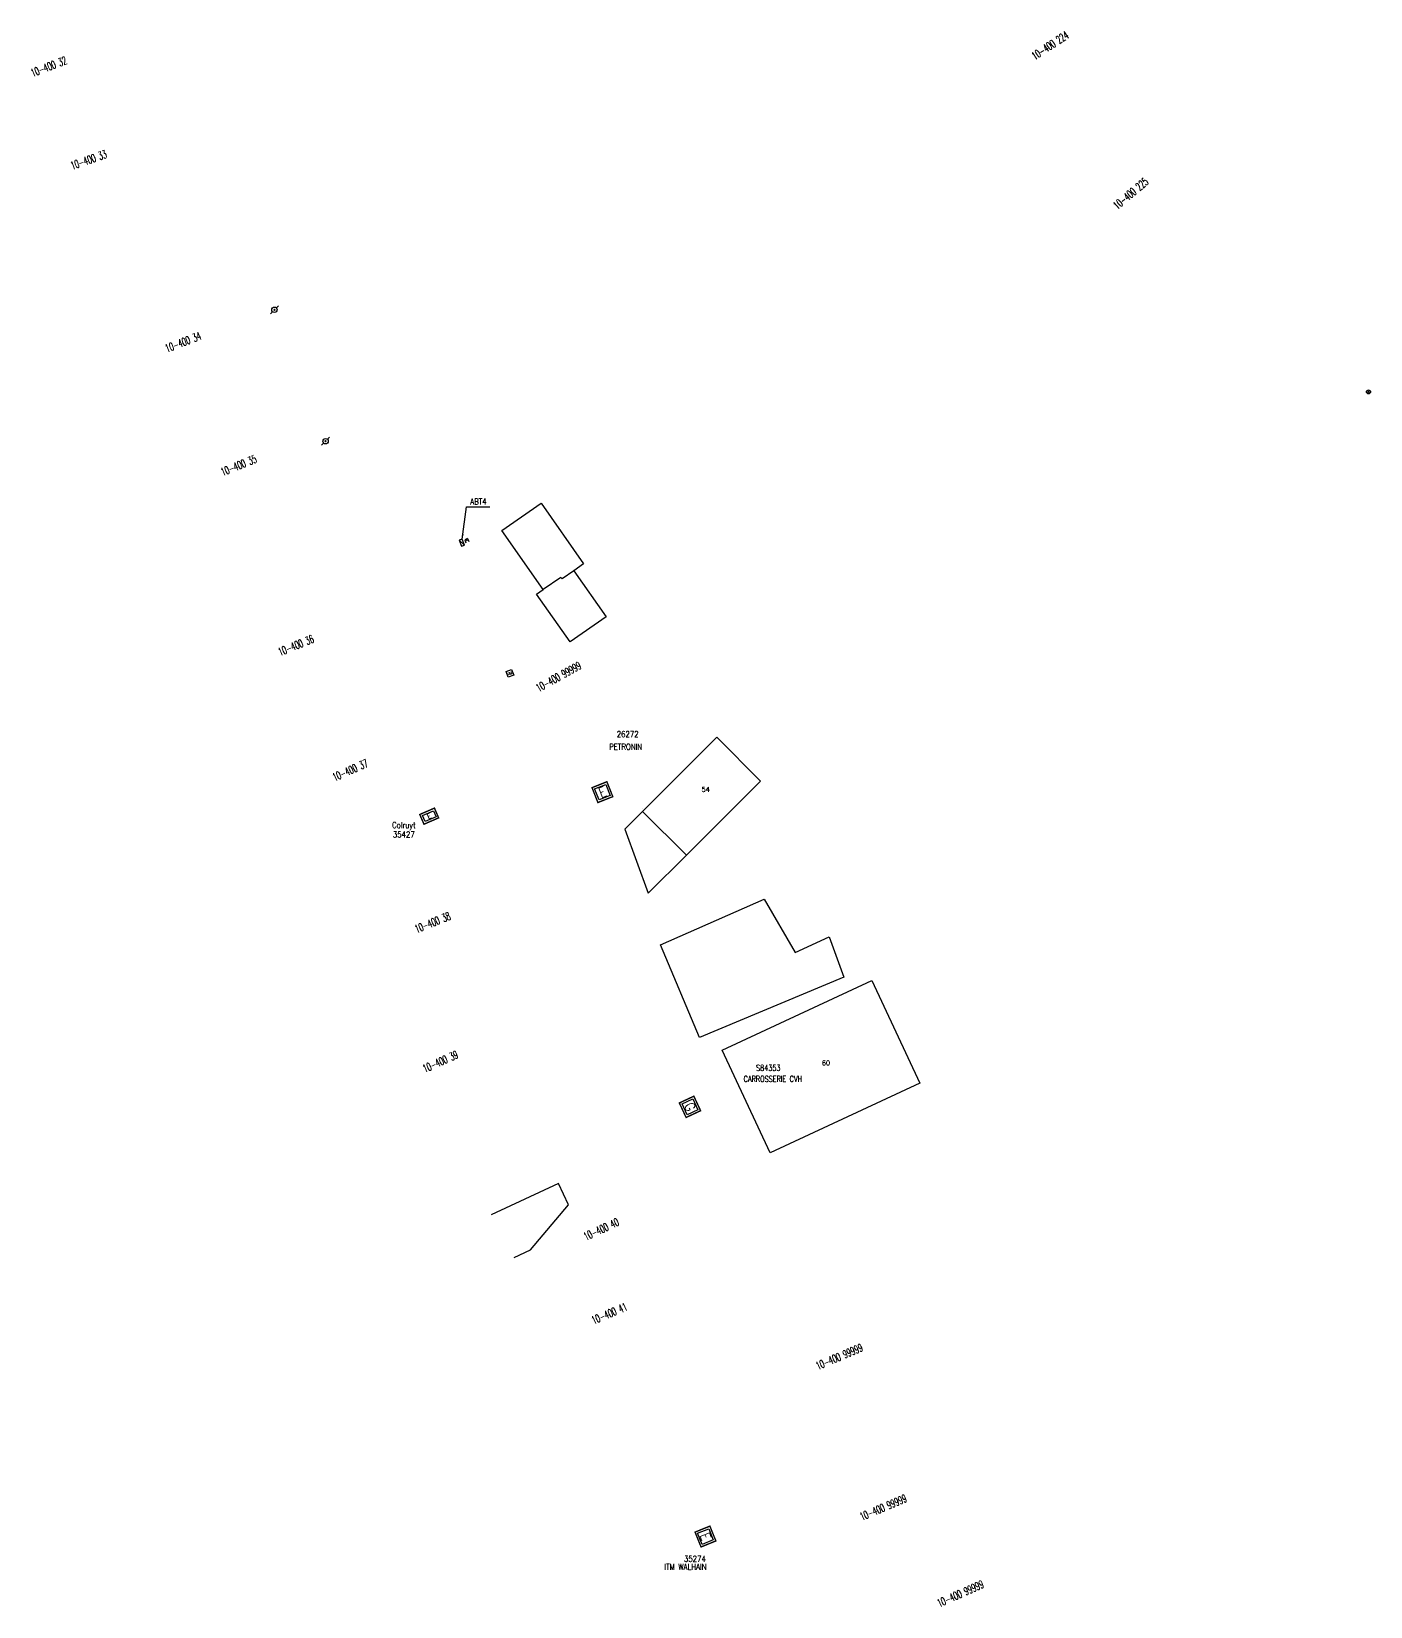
# Model space of a CAD drawing. Header units: millimetres. Extents: x 169002 to 170011, y 147009 to 148004.
# Drawn here: x 169661.6 to 169996.4, y 147591.2 to 147984.9 of the extents above; entities that cross this region are included whole.
import ezdxf
from ezdxf.enums import TextEntityAlignment as Align

# ---------------------------------------------------------------- set-up
doc = ezdxf.new("R2010")
doc.units = ezdxf.units.MM
doc.layers.get('0').update_dxf_attribs({"linetype": 'CONTINUOUS'})
for name, color, linetype in [('B_200', 7, 'CONTINUOUS'), ('G_210', 7, 'CONTINUOUS'), ('M_200', 7, 'CONTINUOUS'), ('W0100', 7, 'CONTINUOUS'), ('W0430', 7, 'CONTINUOUS'), ('W0469', 7, 'CONTINUOUS'), ('W0473', 7, 'CONTINUOUS'), ('W1102', 7, 'CONTINUOUS')]:
    doc.layers.add(name, color=color, linetype=linetype)
doc.styles.add('M_ROMANS', font='ROMANS.shx', dxfattribs={"width": 0.75})
doc.styles.get("Standard").update_dxf_attribs({"font": 'romans.shx', "width": 0.85})
doc.dimstyles.get("Standard").update_dxf_attribs({"dimtxt": 1.5, "dimasz": 1.2, "dimexe": 0.625, "dimexo": 0.625, "dimgap": 0.25, "dimtad": 1, "dimdec": 1, "dimzin": 0, "dimdsep": 46, "dimtxsty": 'Standard', "dimcen": -0.5, "dimadec": 0, "dimazin": 0, "dimtfac": 1, "dimtdec": 1, "dimtmove": 0, "dimatfit": 3, "dimfxl": 1, "dimtolj": 1, "dimtzin": 0, "dimarcsym": 0})

# ---------------------------------------------------------------- blocks, each defined once
blk = doc.blocks.new('M_200_56')
at = {"color": 0, "linetype": 'Continuous', "const_width": 0.35, "flags": 128}
blk.add_lwpolyline([(2, 2), (2, -2), (-2, -2), (-2, 2)], close=True, dxfattribs=at)
at = {"color": 0, "linetype": 'Continuous'}
blk.add_lwpolyline([(-1.5, 1.5), (1.5, 1.5), (1.5, -1.5), (-1.5, -1.5)], close=True, dxfattribs=at)
at = {"color": 0, "linetype": 'Continuous', "width": 0.85}
blk.add_text('E', height=2.5, dxfattribs=at).set_placement((0, 0), align=Align.MIDDLE_CENTER)
for tag, p in [('NUM', (0, 15.06)), ('NOM', (0, 8.65))]:
    blk.add_attdef(tag, text='', height=4, dxfattribs=at).set_placement(p, align=Align.MIDDLE)
at = {"color": 0, "linetype": 'Continuous', "style": 'M_ROMANS', "width": 0.75, "flags": 3}
for tag, p in [('DEF_COUP', (-0.13, -7.49)), ('DEF_LEG', (-0.13, -4.99)), ('DEF_TYPE', (-0.13, -9.99))]:
    blk.add_attdef(tag, text='', height=1.2, dxfattribs=at).set_placement(p, align=Align.MIDDLE)
blk = doc.blocks.new('M_200_59')
at = {"layer": 'M_200', "color": 0, "linetype": 'Continuous', "const_width": 0.35, "flags": 128}
blk.add_lwpolyline([(4, 4), (4, 0), (0, 0), (0, 4)], close=True, dxfattribs=at)
at = {"layer": 'M_200', "color": 0, "linetype": 'Continuous'}
blk.add_lwpolyline([(0.5, 3.5), (3.5, 3.5), (3.5, 0.5), (0.5, 0.5)], close=True, dxfattribs=at)
at = {"layer": 'M_200', "insert": (2, 2), "char_height": 2.5, "width": 4, "attachment_point": 5}
blk.add_mtext('E', dxfattribs=at)
at = {"layer": 'M_200', "color": 0, "linetype": 'Continuous', "width": 0.85}
for tag, p in [('NUM', (2, 17.06)), ('NOM', (2, 10.65))]:
    blk.add_attdef(tag, text='', height=4, dxfattribs=at).set_placement(p, align=Align.MIDDLE)
at = {"layer": 'M_200', "color": 0, "linetype": 'Continuous', "style": 'M_ROMANS', "width": 0.75, "flags": 3}
for tag, p in [('DEF_LEG', (1.87, -2.99)), ('DEF_COUP', (1.87, -5.49)), ('DEF_TYPE', (1.87, -7.99))]:
    blk.add_attdef(tag, text='', height=1.2, dxfattribs=at).set_placement(p, align=Align.MIDDLE)
blk = doc.blocks.new('G_210_23')
at = {"layer": 'G_210', "color": 0, "linetype": 'Continuous', "const_width": 0.35, "flags": 128}
blk.add_lwpolyline([(4, 4), (4, 0), (0, 0), (0, 4)], close=True, dxfattribs=at)
at = {"layer": 'G_210', "color": 0, "linetype": 'Continuous'}
blk.add_lwpolyline([(0.5, 3.5), (3.5, 3.5), (3.5, 0.5), (0.5, 0.5)], close=True, dxfattribs=at)
at = {"layer": 'G_210', "insert": (2, 2), "char_height": 2.5, "width": 4, "attachment_point": 5}
blk.add_mtext('G', dxfattribs=at)
at = {"layer": 'G_210', "color": 0, "linetype": 'Continuous', "width": 0.75}
for tag, height, p in [('NUM', 4, (2, 16)), ('NOM', 4, (2, 11)), ('BCL', 3, (2, 7))]:
    blk.add_attdef(tag, text='', height=height, dxfattribs=at).set_placement(p, align=Align.MIDDLE)
at = {"layer": 'G_210', "color": 0, "linetype": 'Continuous', "width": 0.75, "flags": 3}
for tag, p in [('DEF_LEG', (2.14, -3.11)), ('DEF_COUP', (2.14, -5.61)), ('DEF_TYPE', (2.14, -8.11))]:
    blk.add_attdef(tag, text='', height=1.2, dxfattribs=at).set_placement(p, align=Align.MIDDLE)
blk = doc.blocks.new('T473')
for p, q in [((-0.166667, 0.166667), (0.166667, -0.166667)), ((-0.166667, -0.166667), (0.166667, 0.166667)), ((0.500001, 0.500001), (1.000002, 1.000002)), ((-1.000002, -1.000002), (-0.500001, -0.500001))]:
    blk.add_line(p, q)
blk.add_ellipse((0, 0), major_axis=(0.471405, 0.471405), ratio=1, start_param=5.4977871438, end_param=11.780972451)
blk = doc.blocks.new('T469')
at = {"color": 0, "linetype": 'Continuous', "flags": 128}
for points in [[(-0.35, 0.35), (0.35, -0.35)], [(-0.35, -0.35), (0.35, 0.35)]]:
    blk.add_lwpolyline(points, dxfattribs=at)
at = {"color": 0, "linetype": 'Continuous'}
blk.add_circle((0, 0), 0.5, dxfattribs=at)
blk = doc.blocks.new('T430')
at = {"flags": 128}
for points in [[(0.8, 0.8), (-0.8, 0.8)], [(-0.8, 0.8), (-0.8, 0)], [(0.8, 0.8), (-0.8, 0)], [(-0.8, 0), (0.8, 0)], [(-0.4, 2.1), (0.4, 2.1)], [(-0.4, 2.1), (-0.4, 1.3)], [(-0.4, 1.7), (0, 1.7)], [(-0.4, 1.3), (0.4, 1.3)], [(0.8, 0), (0.8, 0.8)]]:
    blk.add_lwpolyline(points, dxfattribs=at)
blk = doc.blocks.new('B_200_01')
at = {"color": 0, "linetype": 'Continuous', "flags": 128}
blk.add_lwpolyline([(-0.75, -0.75), (-0.75, 0.75), (0.75, 0.75), (0.75, -0.75)], close=True, dxfattribs=at)
at = {"color": 0, "linetype": 'Continuous', "style": 'M_ROMANS', "width": 0.75}
blk.add_text('R', height=0.9, dxfattribs=at).set_placement((0, 0), align=Align.MIDDLE)
at = {"color": 0, "linetype": 'Continuous', "width": 0.75, "flags": 3}
for tag, p in [('DEF_COUP', (0, -7.5)), ('DEF_LEG', (0, -5)), ('DEF_TYPE', (0, -10))]:
    blk.add_attdef(tag, text='', height=1.2, dxfattribs=at).set_placement(p, align=Align.MIDDLE)
blk = doc.blocks.new('*U10')
at = {"layer": 'M_200', "color": 0, "linetype": 'Continuous', "const_width": 0.35, "flags": 128}
blk.add_lwpolyline([(4, 2.65), (4, 0), (0, 0), (0, 2.65)], close=True, dxfattribs=at)
at = {"layer": 'M_200', "color": 0, "linetype": 'Continuous'}
blk.add_lwpolyline([(0.5, 2.15), (3.5, 2.15), (3.5, 0.5), (0.5, 0.5)], close=True, dxfattribs=at)
at = {"layer": 'M_200', "insert": (1.99, 1.34), "char_height": 1.25, "width": 1.9984, "attachment_point": 5}
blk.add_mtext('E', dxfattribs=at)
at = {"layer": 'M_200', "color": 0, "linetype": 'Continuous', "width": 0.85}
for tag, p in [('NUM', (2, 17.06)), ('NOM', (2, 10.65))]:
    blk.add_attdef(tag, text='', height=4, dxfattribs=at).set_placement(p, align=Align.MIDDLE)
at = {"layer": 'M_200', "color": 0, "linetype": 'Continuous', "style": 'M_ROMANS', "width": 0.75, "flags": 3}
for tag, p in [('DEF_LEG', (1.87, -2.99)), ('DEF_COUP', (1.87, -5.49)), ('DEF_TYPE', (1.87, -7.99))]:
    blk.add_attdef(tag, text='', height=1.2, dxfattribs=at).set_placement(p, align=Align.MIDDLE)

msp = doc.modelspace()

# ---------------------------------------------------------------- linework, layer by layer
at = {"layer": 'W0100', "color": 252, "flags": 128}
for points in [[(169805.21, 147838.63), (169796.23, 147832.34), (169787.86, 147844.31), (169789.49, 147845.45), (169779.17, 147860.2), (169788.96, 147867.06), (169799.6, 147851.86), (169797.15, 147850.14), (169805.21, 147838.63)], [(169814.27, 147790.7), (169814.27, 147790.7)], [(169825.3, 147779.03), (169814.33, 147790)], [(169844.79, 147768.02), (169852.48, 147754.7), (169861.01, 147758.67), (169864.69, 147748.54), (169828.54, 147733.48), (169818.83, 147756.63), (169844.79, 147768.02)], [(169834.28, 147730.28), (169871.7, 147747.73), (169883.65, 147722.1), (169846.23, 147704.65), (169834.28, 147730.28)], [(169782.21, 147678.46), (169786.34, 147680.38), (169795.8, 147691.66), (169793.32, 147697.02), (169776.47, 147689.16)]]:
    msp.add_lwpolyline(points, dxfattribs=at)
msp.add_lwpolyline([(169825.3, 147779.03), (169825.3, 147779.03), (169843.85, 147797.58), (169832.88, 147808.55), (169814.33, 147790), (169809.93, 147785.59), (169815.78, 147769.52)], close=True, dxfattribs=at)
at = {"layer": 'W1102', "color": 252, "flags": 128}
msp.add_lwpolyline([(169797.15, 147850.14), (169794.22, 147848.09), (169793.93, 147848.5), (169789.49, 147845.45)], dxfattribs=at)

# ---------------------------------------------------------------- block references
at = {"layer": 'B_200', "color": 252, "rotation": 290.1943301534994}
msp.add_blockref('B_200_01', (169781.17, 147824.49), dxfattribs=at)
at = {"layer": 'G_210', "ltscale": 0.1}
ref = msp.add_blockref('G_210_23', (169823.54, 147717.11), dxfattribs=dict(at, rotation=295.0000000000926))
ref.add_attrib('NUM', 'S84353', dxfattribs={"color": 0, "linetype": 'Continuous', "height": 1.5, "width": 0.75}).set_placement((169845.77, 147725.88), align=Align.MIDDLE)
ref.add_attrib('NOM', 'CARROSSERIE CVH', dxfattribs={"color": 0, "linetype": 'Continuous', "height": 1.5, "width": 0.75}).set_placement((169846.91, 147723.12), align=Align.MIDDLE)
at = {"layer": 'M_200'}
ref = msp.add_blockref('M_200_59', (169803.18, 147792.21), dxfattribs=dict(at, rotation=21.62467223827382))
ref.add_attrib('NUM', '26272', dxfattribs={"color": 0, "linetype": 'Continuous', "height": 1.5, "width": 0.85}).set_placement((169810.62, 147809.31), align=Align.MIDDLE)
ref.add_attrib('NOM', 'PETRONIN', dxfattribs={"color": 0, "linetype": 'Continuous', "height": 1.5, "width": 0.85}).set_placement((169810.12, 147806.16), align=Align.MIDDLE)
ref = msp.add_blockref('*U10', (169759.69, 147786.79), dxfattribs=dict(at, rotation=23.45852673959371))
ref.add_attrib('NUM', '35427', dxfattribs={"color": 0, "linetype": 'Continuous', "height": 1.5, "width": 0.85}).set_placement((169754.65, 147784.23), align=Align.MIDDLE)
ref.add_attrib('NOM', 'Colruyt', dxfattribs={"color": 0, "linetype": 'Continuous', "height": 1.5, "width": 0.85}).set_placement((169754.66, 147786.34), align=Align.MIDDLE)
ref = msp.add_blockref('M_200_56', (169830.07, 147608.73), dxfattribs=dict(at, rotation=292.0461429454008))
ref.add_attrib('NUM', '35274', dxfattribs={"layer": '0', "color": 0, "linetype": 'Continuous', "height": 1.5, "width": 0.85}).set_placement((169827.42, 147603.17), align=Align.MIDDLE)
ref.add_attrib('NOM', 'ITM WALHAIN', dxfattribs={"layer": '0', "color": 0, "linetype": 'Continuous', "height": 1.5, "width": 0.85}).set_placement((169825.07, 147601.13), align=Align.MIDDLE)
at = {"layer": 'W0430', "color": 252, "rotation": 292.0459128816872}
msp.add_blockref('T430', (169768.81, 147857.02), dxfattribs=at)
at = {"layer": 'W0469', "color": 252}
msp.add_blockref('T469', (169995.85, 147894.87), dxfattribs=at)
at = {"layer": 'W0473', "color": 252}
for p in [(169722.3, 147915.38), (169735.1, 147882.53)]:
    msp.add_blockref('T473', p, dxfattribs=at)

# ---------------------------------------------------------------- texts
at = {"layer": 'W0100', "color": 252}
for s, p in [('54', (169829.1, 147794.88)), ('60', (169859.17, 147726.52))]:
    msp.add_text(s, height=1.2, dxfattribs=at).set_placement(p)
at = {"layer": 'W0430', "color": 252, "linetype": 'Continuous', "insert": (169771.25, 147866.69), "char_height": 1.5, "attachment_point": 7}
msp.add_mtext('\\A1;ABT4', dxfattribs=at)
at = {"layer": 'W0473', "color": 252, "width": 0.6}
for s, rotation, p in [('10-400 224', 33.4023, (169916.24, 147981.45)), ('10-400 32', 21, (169665.86, 147976.17)), ('10-400 33', 19, (169675.84, 147952.86)), ('10-400 225', 40, (169936.4, 147944.45)), ('10-400 34', 21, (169699.47, 147907.31)), ('10-400 35', 22, (169713.36, 147876.48)), ('10-400 36', 22, (169727.69, 147831.5)), ('10-400 99999', 29, (169793.34, 147823.67)), ('10-400 37', 24, (169741.23, 147800.28)), ('10-400 38', 22, (169761.85, 147762.23)), ('10-400 39', 24, (169763.79, 147727.45)), ('10-400 40', 25, (169804.01, 147685.55)), ('10-400 41', 23, (169806.04, 147664.49)), ('10-400 99999', 23, (169863.54, 147653.7)), ('10-400 99999', 23, (169874.53, 147616)), ('10-400 99999', 24, (169893.82, 147594.46))]:
    msp.add_text(s, height=2, rotation=rotation, dxfattribs=at).set_placement(p, align=Align.MIDDLE_CENTER)

# ---------------------------------------------------------------- leaders
at = {"layer": 'W0430', "color": 252, "linetype": 'Continuous', "annotation_type": 0, "has_hookline": 1, "hookline_direction": 0, "text_width": 4.37}
msp.add_leader([(169769.25, 147858.07), (169770.35, 147866.1), (169771.55, 147866.1)], dimstyle='Standard', override={"dimgap": 0.25, "dimtad": 1}, dxfattribs=at)

doc.saveas('drawing.dxf')
